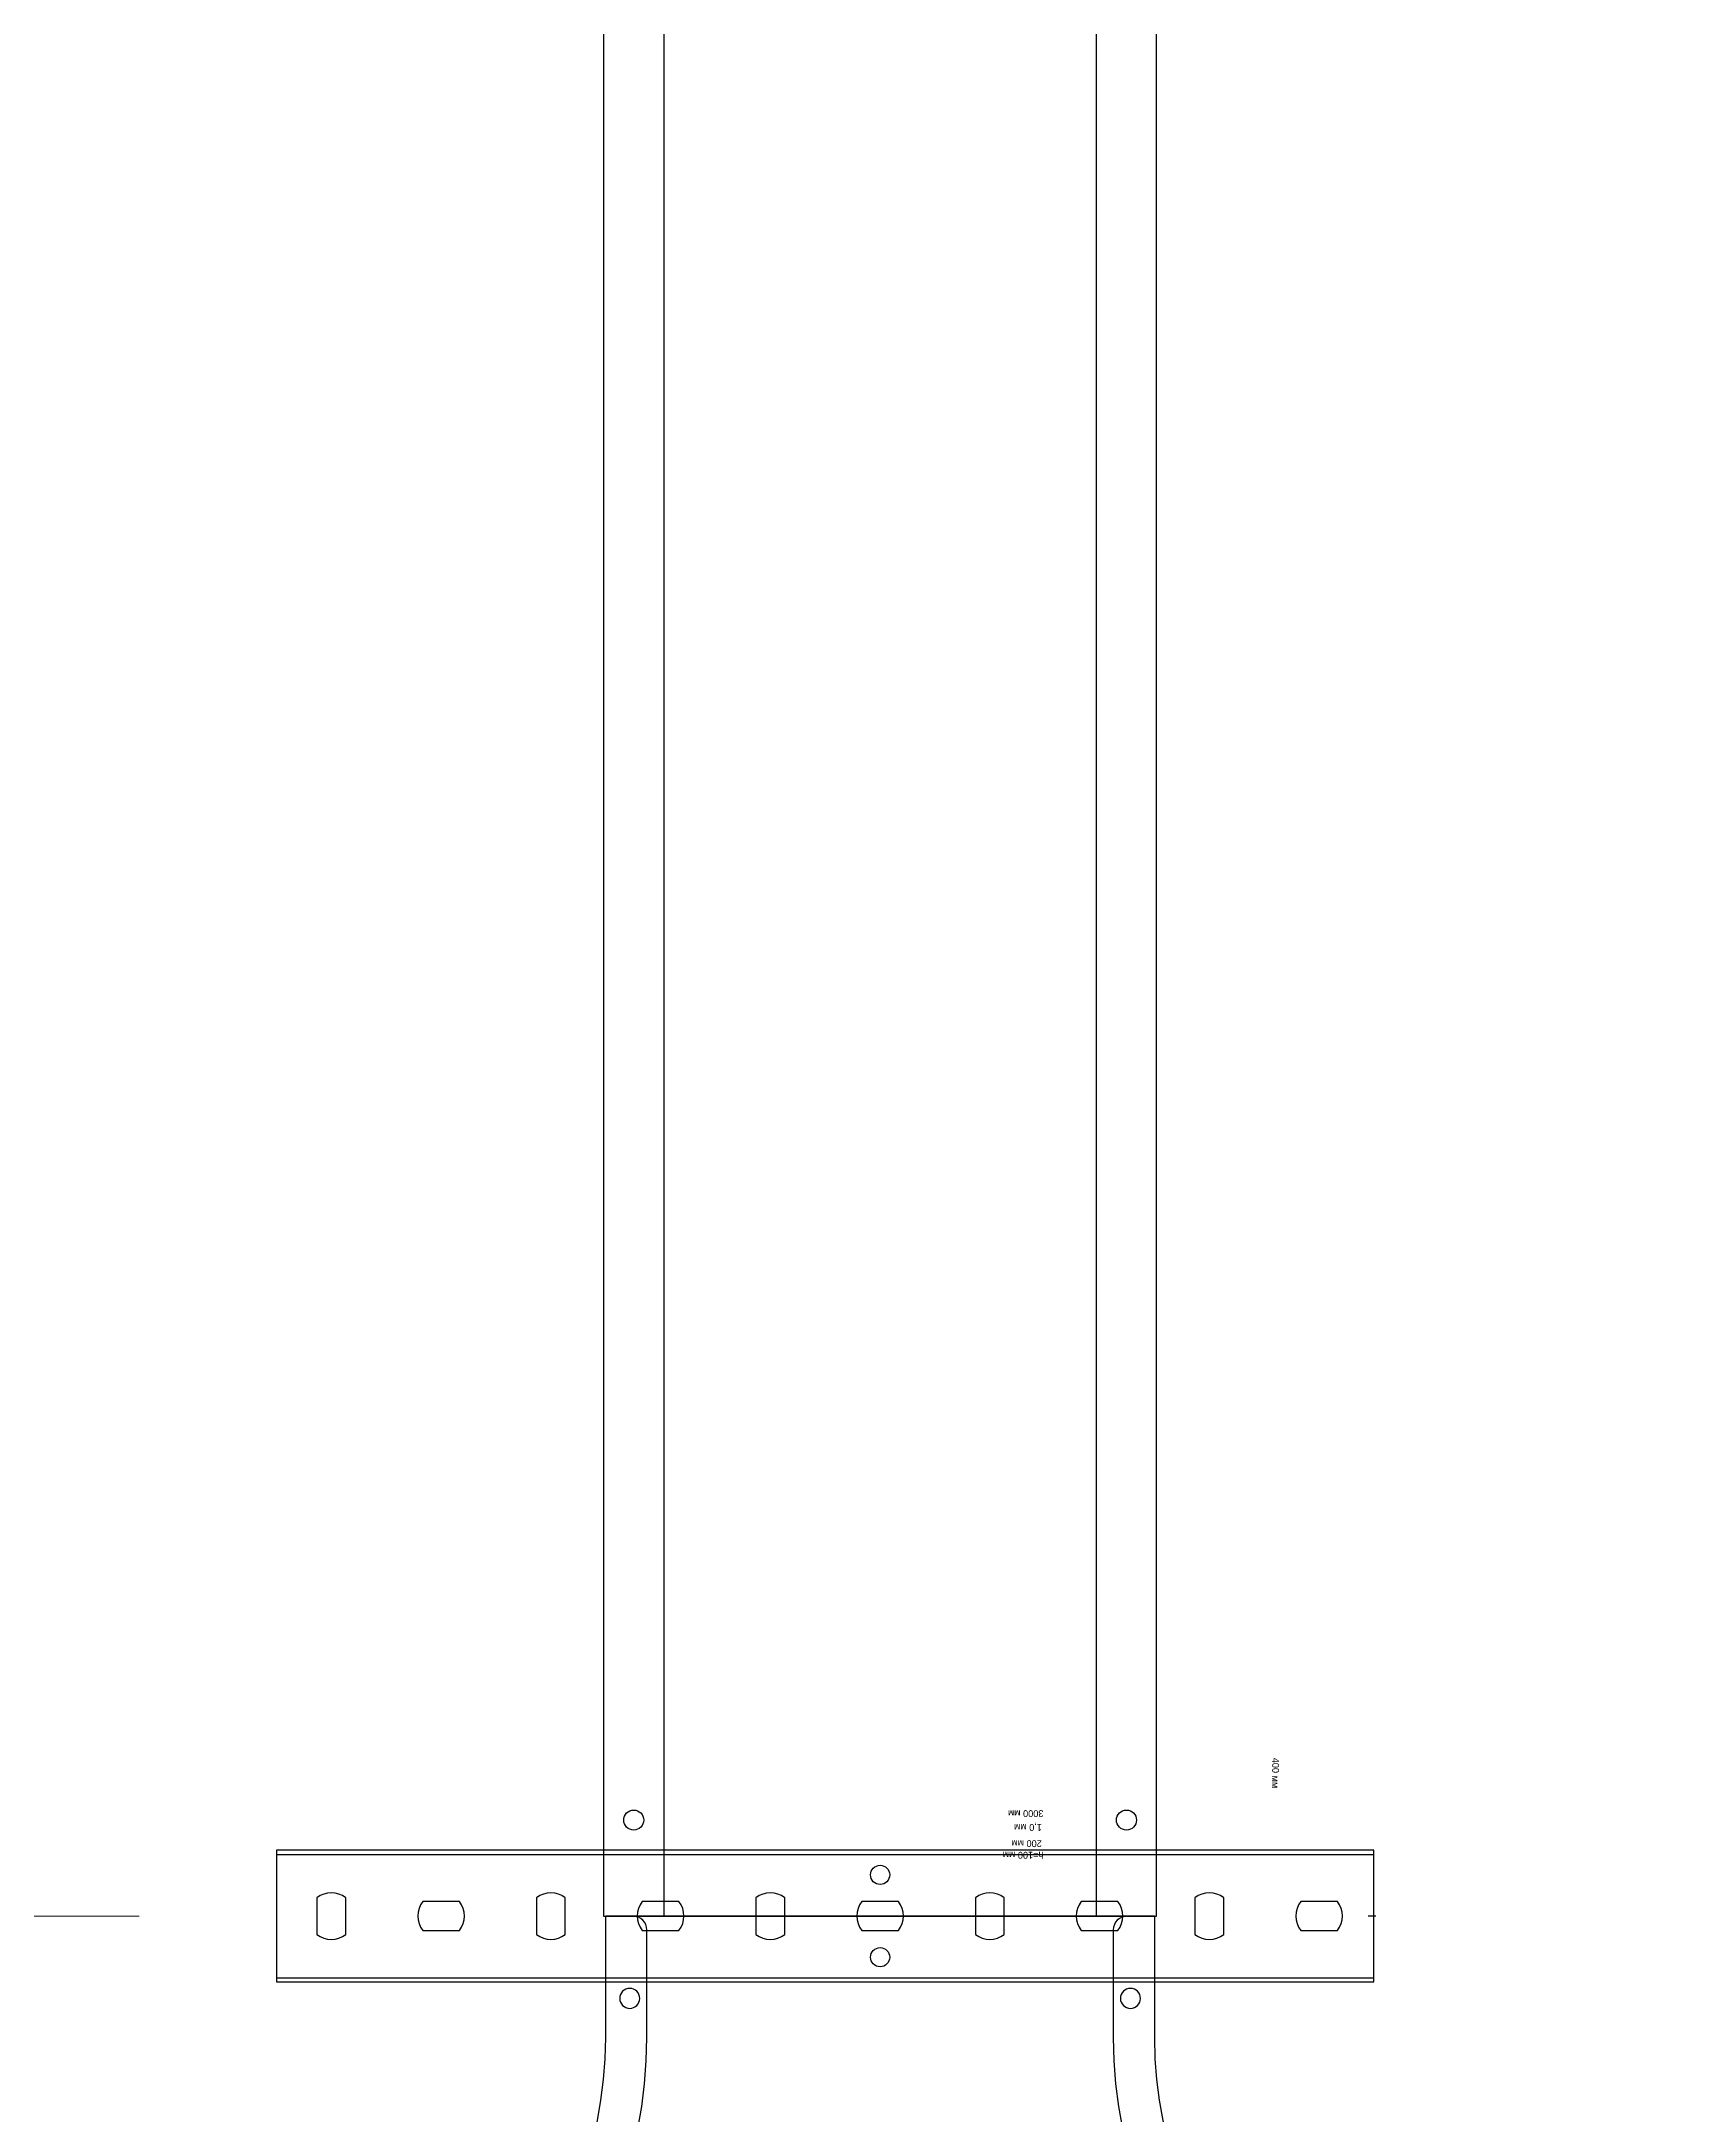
# Model space of a CAD drawing. Header units: millimetres. Extents: x -42533 to 645315, y 3457 to 82611.
# Drawn here: x 186765 to 187365, y 41979 to 42735 of the extents above; entities that cross this region are included whole.
import ezdxf
from ezdxf.enums import TextEntityAlignment as Align

# ---------------------------------------------------------------- set-up
doc = ezdxf.new("R2018")
doc.units = ezdxf.units.MM
for name, color, linetype in [('00_00_потолок_Панели из стали', 7, 'Continuous'), ('ЭОМ_Лотки авар.', 1, 'Continuous'), ('ЭОМ_Лотки рабочие', 5, 'Continuous')]:
    doc.layers.add(name, color=color, linetype=linetype)
doc.styles.get("Standard").update_dxf_attribs({"font": 'arial.ttf'})
doc.styles.add('М2', font='isocpeur.ttf', dxfattribs={"width": 0.8})
doc.dimstyles.new('М2-100', dxfattribs={"dimtxt": 250, "dimasz": 100, "dimexe": 50, "dimexo": 50, "dimgap": 50, "dimtad": 1, "dimdec": 0, "dimzin": 1, "dimtxsty": 'М2', "dimblk": 'ARCHTICK', "dimcen": 2.5, "dimdle": 50, "dimclre": 256, "dimclrt": 256, "dimadec": 0, "dimazin": 0, "dimtfac": 1, "dimtdec": 0, "dimtix": 1, "dimtmove": 1, "dimatfit": 3, "dimldrblk": 'NONE', "dimfxl": 1, "dimtolj": 1, "dimlwd": 9, "dimlwe": 9, "dimarcsym": 1})

# ---------------------------------------------------------------- blocks, each defined once
blk = doc.blocks.new('*U43')
at = {"color": 0, "linetype": 'ByBlock', "lineweight": -2}
for p, q in [((-100, 250), (-100, 294.3)), ((100, 294.3), (-100, 294.3)), ((-85, 250), (-85, 289.3)), ((85, 289.3), (85, 250)), ((100, 294.3), (100, 250)), ((-294.3, 100), (-250, 100)), ((-294.3, 100), (-294.3, -100)), ((250, 100), (294.3, 100)), ((294.3, -100), (294.3, 100)), ((-289.3, 85), (-250, 85)), ((250, 85), (289.3, 85)), ((289.3, -85), (-289.3, -85)), ((294.3, -100), (-294.3, -100))]:
    blk.add_line(p, q, dxfattribs=at)
for centre, radius in [((0, 279.3), 3.5), ((-279.3, 0), 3.5), ((279.3, 0), 3.5), ((-264.3, -91.6), 3.65), ((264.3, -91.6), 3.65)]:
    blk.add_circle(centre, radius, dxfattribs=at)
for centre, radius, start, end in [((-90, 289.3), 5, 0, 90), ((90, 289.3), 5, 90, 180), ((-91.25, 264.3), 3.65, 0, 180), ((91.25, 264.3), 3.65, 90, 180), ((91.25, 264.3), 3.65, 180, 90), ((-91.25, 264.3), 3.65, 180, 0), ((-250, 250), 150, 270, 0), ((-250, 250), 165, 270, 0), ((250, 250), 165, 180, 270), ((250, 250), 150, 180, 270), ((-264.3, 91.25), 3.65, 270, 180), ((-264.3, 91.25), 3.65, 180, 270), ((264.3, 91.25), 3.65, 90, 270), ((264.3, 91.25), 3.65, 270, 90), ((-289.3, 90), 5, 180, 270), ((289.3, 90), 5, 270, 0), ((-289.3, -90), 5, 90, 180), ((289.3, -90), 5, 0, 90)]:
    blk.add_arc(centre, radius, start, end, dxfattribs=at)
at = {"color": 0, "linetype": 'ByBlock', "lineweight": -2, "flags": 9}
for tag, p in [('НАИМЕНОВАНИЕ', (-28.08, -14.69)), ('АРТИКУЛ', (-27.92, -18.72)), ('ПРИМЕЧАНИЕ', (-27.44, -22.91))]:
    blk.add_attdef(tag, p, '', height=2.5, dxfattribs=at)
at = {"color": 0, "linetype": 'ByBlock', "lineweight": -2, "flags": 104}
for tag, p in [('ВЫСОТА', (-27.38, -28.78)), ('ШИРИНА', (-27.38, -37.51)), ('ТОЛЩИНА', (-27.74, -46.84))]:
    blk.add_attdef(tag, text='', height=2.5, dxfattribs=at).set_placement(p, align=Align.TOP_LEFT)
blk = doc.blocks.new('*U307')
at = {"color": 0, "linetype": 'Continuous', "lineweight": 25}
for p, q in [((-78.8, -1624.29), (-78.8, 0)), ((78.8, -1624.29), (78.8, 0))]:
    blk.add_line(p, q, dxfattribs=at)
blk.add_lwpolyline([(100.8, -1624.29), (100.8, 0), (-100.8, 0), (-100.8, -1624.29)], close=True, dxfattribs=at)
at = {"color": 0, "linetype": 'ByBlock', "lineweight": -2}
blk.add_circle((0, -15), 3.5, dxfattribs=at)
at = {"color": 0, "linetype": 'Continuous', "lineweight": 25}
for centre, radius in [((0, -15), 3.5), ((-89.8, -35), 3.65), ((89.8, -35), 3.65)]:
    blk.add_circle(centre, radius, dxfattribs=at)
at = {"color": 0, "flags": 9}
for tag, p in [('НАИМЕНОВАНИЕ', (-59.12, -7.02)), ('АРТИКУЛ', (-59.7, -11.85)), ('ПРИМЕЧАНИЕ', (-58.82, -17.26))]:
    blk.add_attdef(tag, text='', height=2.5, dxfattribs=at).set_placement(p, align=Align.TOP_LEFT)
at = {"color": 0, "lineweight": 30, "flags": 104}
for tag, p in [('ВЫСОТА', (-59.61, -20.92)), ('ШИРИНА', (-58.94, -25.15)), ('ДЛИНА', (-59.54, -36.09)), ('ТОЛЩИНА', (-58.99, -31.04))]:
    blk.add_attdef(tag, text='', height=2.5, dxfattribs=at).set_placement(p, align=Align.TOP_LEFT)
blk = doc.blocks.new('*U175')
at = {"color": 0, "linetype": 'ByBlock', "lineweight": -2}
for points in [[(24, -400), (24, 0), (-24, 0), (-24, -400)], [(-22.5, -400), (-22.5, 0)], [(22.5, -400), (22.5, 0)], [(-24, -400), (24, -400)]]:
    blk.add_lwpolyline(points, dxfattribs=at)
at = {"color": 254, "transparency": 33554483}
blk.add_lwpolyline([(0, 0.66), (0, -2.16)], dxfattribs=at)
at = {"color": 0, "linetype": 'ByBlock', "lineweight": -2}
for points in [[(-5.25, -13.32), (-5.25, -26.68, 0.345739), (5.25, -26.68), (5.25, -13.32, 0.345739)], [(-6.68, -54.75, 0.345739), (-6.68, -65.25), (6.68, -65.25, 0.345739), (6.68, -54.75)], [(-5.25, -93.32), (-5.25, -106.68, 0.345739), (5.25, -106.68), (5.25, -93.32, 0.345739)], [(-6.68, -134.75, 0.345739), (-6.68, -145.25), (6.68, -145.25, 0.345739), (6.68, -134.75)], [(-5.25, -173.32), (-5.25, -186.68, 0.345739), (5.25, -186.68), (5.25, -173.32, 0.345739)], [(-6.68, -214.75, 0.345739), (-6.68, -225.25), (6.68, -225.25, 0.345739), (6.68, -214.75)], [(-5.25, -253.32), (-5.25, -266.68, 0.345739), (5.25, -266.68), (5.25, -253.32, 0.345739)], [(-6.68, -294.75, 0.345739), (-6.68, -305.25), (6.68, -305.25, 0.345739), (6.68, -294.75)], [(-5.25, -333.32), (-5.25, -346.68, 0.345739), (5.25, -346.68), (5.25, -333.32, 0.345739)], [(-6.68, -374.75, 0.345739), (-6.68, -385.25), (6.68, -385.25, 0.345739), (6.68, -374.75)]]:
    blk.add_lwpolyline(points, format="xyb", close=True, dxfattribs=at)
at = {"flags": 9}
for tag, p in [('АРТИКУЛ', (-58.87, -24.46)), ('НАИМЕНОВАНИЕ', (-58.16, -19.4)), ('ПРИМЕЧАНИЕ', (-58.33, -30.8))]:
    blk.add_attdef(tag, p, '', height=2.5, dxfattribs=at)
at = {"lineweight": 30, "flags": 104}
blk.add_attdef('ДЛИНА', text='', height=2.5, dxfattribs=at).set_placement((-57.72, -34.59), align=Align.TOP_LEFT)
blk = doc.blocks.new('_ArchTick')
at = {"color": 0, "linetype": 'ByBlock', "lineweight": 70, "const_width": 0.15}
blk.add_lwpolyline([(-0.5, -0.5), (0.5, 0.5)], dxfattribs=at)
blk = doc.blocks.new('*D726')
at = {"layer": '00_00_потолок_Панели из стали', "color": 0, "lineweight": 9, "transparency": 16777216}
blk.add_line((186567.56, 42001.83), (186567.56, 42902.03), dxfattribs=at)
at = {"layer": '00_00_потолок_Панели из стали', "lineweight": 9, "transparency": 16777216}
for p, q in [((186801.02, 42852.03), (186517.56, 42852.03)), ((186800.36, 42051.83), (186517.56, 42051.83))]:
    blk.add_line(p, q, dxfattribs=at)
at = {"layer": 'Defpoints', "color": 0, "transparency": 16777216}
for p in [(186567.56, 42852.03), (186851.02, 42852.03), (186850.36, 42051.83)]:
    blk.add_point(p, dxfattribs=at)
at = {"layer": '00_00_потолок_Панели из стали', "color": 0, "lineweight": 9, "transparency": 16777216, "xscale": 100, "yscale": 100, "zscale": 100}
for p, rotation in [((186567.56, 42852.03), 90), ((186567.56, 42051.83), 270)]:
    blk.add_blockref('_ArchTick', p, dxfattribs=dict(at, rotation=rotation))
at = {"layer": '00_00_потолок_Панели из стали', "transparency": 16777216, "insert": (186392.56, 42451.93), "char_height": 250, "attachment_point": 5, "rotation": 90, "style": 'М2'}
blk.add_mtext('\\A1;800', dxfattribs=at)
blk = doc.blocks.new('_None')

msp = doc.modelspace()

# ---------------------------------------------------------------- block references
at = {"layer": 'ЭОМ_Лотки авар.', "color": 1}
ref = msp.add_blockref('*U307', (187070.36, 42051.83), dxfattribs=dict(at, rotation=180))
lines = msp.add_mtext('3000 мм', dxfattribs={"layer": '0', "color": 0, "insert": (187129.9, 42087.92), "char_height": 2.5, "attachment_point": 1, "rotation": 180})
ref.add_attrib('ДЛИНА', '', (187129.9, 42087.92)).embed_mtext(lines)
lines = msp.add_mtext('1,0 мм', dxfattribs={"layer": '0', "color": 0, "insert": (187129.35, 42082.87), "char_height": 2.5, "attachment_point": 1, "rotation": 180})
ref.add_attrib('ТОЛЩИНА', '', (187129.35, 42082.87)).embed_mtext(lines)
lines = msp.add_mtext('h=100 мм', dxfattribs={"layer": '0', "color": 0, "insert": (187129.96, 42072.75), "char_height": 2.5, "attachment_point": 1, "rotation": 180})
ref.add_attrib('ВЫСОТА', '', (187129.96, 42072.75)).embed_mtext(lines)
lines = msp.add_mtext('200 мм', dxfattribs={"layer": '0', "color": 0, "insert": (187129.3, 42076.98), "char_height": 2.5, "attachment_point": 1, "rotation": 180})
ref.add_attrib('ШИРИНА', '', (187129.3, 42076.98)).embed_mtext(lines)
ref = msp.add_blockref('*U43', (187070.36, 41757.53), dxfattribs=at)
lines = msp.add_mtext('h=80 мм', dxfattribs={"layer": '0', "color": 0, "linetype": 'ByBlock', "lineweight": -2, "insert": (187042.98, 41728.75), "char_height": 2.5, "attachment_point": 1})
ref.add_attrib('ВЫСОТА', '', (187042.98, 41728.75), dxfattribs={"flags": 64}).embed_mtext(lines)
lines = msp.add_mtext('200 мм', dxfattribs={"layer": '0', "color": 0, "linetype": 'ByBlock', "lineweight": -2, "insert": (187042.98, 41720.03), "char_height": 2.5, "attachment_point": 1})
ref.add_attrib('ШИРИНА', '', (187042.98, 41720.03), dxfattribs={"flags": 64}).embed_mtext(lines)
lines = msp.add_mtext('0,8 мм', dxfattribs={"layer": '0', "color": 0, "linetype": 'ByBlock', "lineweight": -2, "insert": (187042.62, 41710.7), "char_height": 2.5, "attachment_point": 1})
ref.add_attrib('ТОЛЩИНА', '', (187042.62, 41710.7), dxfattribs={"flags": 64}).embed_mtext(lines)
at = {"layer": 'ЭОМ_Лотки рабочие'}
ref = msp.add_blockref('*U175', (187250.36, 42051.83), dxfattribs=dict(at, rotation=269.9999999999999))
lines = msp.add_mtext('400 мм', dxfattribs={"layer": '0', "insert": (187215.76, 42109.55), "char_height": 2.5, "attachment_point": 1, "rotation": 270})
ref.add_attrib('ДЛИНА', '', (187215.76, 42109.55), dxfattribs={"flags": 32}).embed_mtext(lines)

# ---------------------------------------------------------------- dimensions: what is measured, and where the dimension line sits
at = {"layer": '00_00_потолок_Панели из стали'}
dim = msp.add_linear_dim(base=(186567.56, 42852.03), p1=(186850.36, 42051.83), p2=(186851.02, 42852.03), angle=270, dimstyle='М2-100', dxfattribs=at)
dim.commit()
dim.dimension.update_dxf_attribs({"geometry": '*D726', "text_midpoint": (186392.56, 42451.93)})

doc.saveas('drawing.dxf')
